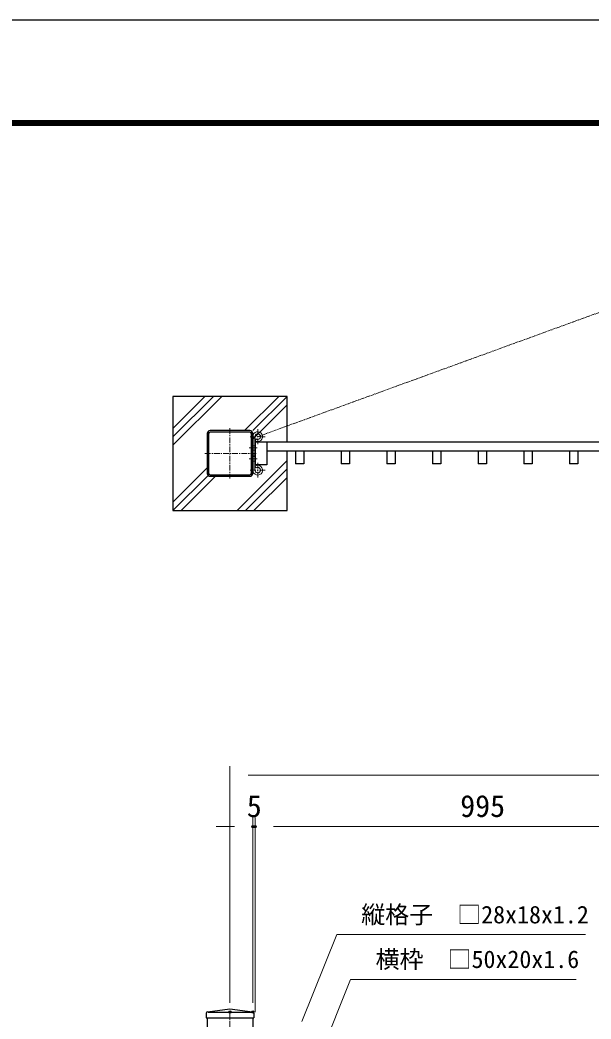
# Model space of a CAD drawing. Units: millimetres, scale not verified. Extents: x -4200 to 4200, y -2970 to 2970.
# Drawn here: x -429 to 821, y 782 to 2970 of the extents above; entities that cross this region are included whole.
import ezdxf
from ezdxf.enums import TextEntityAlignment as Align

# ---------------------------------------------------------------- set-up
doc = ezdxf.new("R2010")
doc.units = ezdxf.units.MM
doc.header["$LTSCALE"] = 10
doc.header["$PDMODE"] = 32
doc.header["$PDSIZE"] = 5
doc.linetypes.add('USER1', pattern=[2, 1.25, -0.25, 0.25, -0.25])
doc.linetypes.add('USER3', pattern=[1.25, 0.625, -0.125, 0.125, -0.125, 0.125, -0.125])
for name, color, linetype, lineweight in [('0-1_D-TTL', 7, 'Continuous', 25), ('0-2_D-STR-DIM', 7, 'Continuous', 13), ('0-5_D-STR1', 1, 'Continuous', 25), ('0-7_D-STR4', 7, 'Continuous', 25), ('0-8_D-STR3', 3, 'Continuous', 13), ('0-9_D-BMK', 2, 'USER1', 13), ('0-A_D-DCR-HCH', 7, 'Continuous', 13), ('0-B_D-STR-TXT', 7, 'Continuous', 13)]:
    doc.layers.add(name, color=color, linetype=linetype, lineweight=lineweight)
doc.layers.add('0-4_DEFPOINTS', color=7, linetype='Continuous')
doc.styles.add('ＭＳ ゴシック', font='')
doc.styles.get('ＭＳ ゴシック').set_extended_font_data('MS Gothic')

msp = doc.modelspace()

# ---------------------------------------------------------------- linework, layer by layer
at = {"layer": '0-1_D-TTL', "color": 2}
msp.add_lwpolyline([(-4199.68, 2970.23), (4200.32, 2970.23), (4200.32, -2969.77), (-4199.68, -2969.77)], close=True, dxfattribs=at)
at = {"layer": '0-1_D-TTL'}
for points in [[(-3929.68, 2750.23), (3930.32, 2750.23), (3930.32, -2749.77), (-3929.68, -2749.77)], [(-3927.18, 2747.73), (3927.82, 2747.73), (3927.82, -2747.27), (-3927.18, -2747.27)], [(-3924.68, 2745.23), (3925.32, 2745.23), (3925.32, -2744.77), (-3924.68, -2744.77)], [(-3922.18, 2742.73), (3922.82, 2742.73), (3922.82, -2742.27), (-3922.18, -2742.27)], [(-3919.68, 2740.23), (3920.32, 2740.23), (3920.32, -2739.77), (-3919.68, -2739.77)]]:
    msp.add_lwpolyline(points, close=True, dxfattribs=at)
at = {"layer": '0-2_D-STR-DIM'}
for p, q in [((30.33, 817.64), (30.33, 1336.33)), ((70.33, 1316.33), (2100.33, 1316.33)), ((40.33, 1203.65), (0.33, 1203.65)), ((80.33, 817.64), (80.33, 1223.65)), ((85.33, 1203.65), (80.33, 1203.65)), ((85.33, 797.64), (85.33, 1223.65)), ((85.33, 797.64), (85.33, 1223.65)), ((1040.33, 1203.65), (125.33, 1203.65)), ((125.33, 1203.65), (165.33, 1203.65))]:
    msp.add_line(p, q, dxfattribs=at)
at = {"layer": '0-4_DEFPOINTS'}
for p in [(80.33, 1203.65), (85.33, 1203.65), (30.33, 797.64), (80.33, 797.64)]:
    msp.add_point(p, dxfattribs=at)
at = {"layer": '0-5_D-STR1'}
for p, q in [((-19.67, 2064.59), (-19.67, 1977.39)), ((-16.47, 2064.59), (-16.47, 1977.39)), ((73.93, 2070.99), (-13.27, 2070.99)), ((73.93, 2067.79), (-13.27, 2067.79)), ((77.13, 1977.39), (77.13, 2064.59)), ((80.33, 2064.59), (80.33, 1984.29)), ((80.33, 1977.39), (80.33, 2064.59)), ((1054.33, 2045.99), (85.33, 2045.99)), ((85.33, 2045.99), (85.33, 1995.99)), ((111.33, 2045.99), (111.33, 1995.99)), ((1054.33, 2025.99), (111.33, 2025.99)), ((173.83, 2025.99), (173.83, 1997.99)), ((191.83, 2025.99), (191.83, 1997.99)), ((273.83, 2025.99), (273.83, 1997.99)), ((291.83, 2025.99), (291.83, 1997.99)), ((373.83, 2025.99), (373.83, 1997.99)), ((391.83, 2025.99), (391.83, 1997.99)), ((473.83, 2025.99), (473.83, 1997.99)), ((491.83, 2025.99), (491.83, 1997.99)), ((573.83, 2025.99), (573.83, 1997.99)), ((591.83, 2025.99), (591.83, 1997.99)), ((673.83, 2025.99), (673.83, 1997.99)), ((691.83, 2025.99), (691.83, 1997.99)), ((773.83, 2025.99), (773.83, 1997.99)), ((791.83, 2025.99), (791.83, 1997.99)), ((111.33, 1995.99), (85.33, 1995.99)), ((191.83, 1997.99), (173.83, 1997.99)), ((291.83, 1997.99), (273.83, 1997.99)), ((391.83, 1997.99), (373.83, 1997.99)), ((491.83, 1997.99), (473.83, 1997.99)), ((591.83, 1997.99), (573.83, 1997.99)), ((691.83, 1997.99), (673.83, 1997.99)), ((791.83, 1997.99), (773.83, 1997.99)), ((-13.27, 1974.19), (73.93, 1974.19)), ((-13.27, 1970.99), (73.93, 1970.99)), ((-21.67, 794.85), (-21.67, 784.64)), ((-18.89, 798.02), (30.33, 804.64)), ((-17.67, 797.64), (78.33, 797.64)), ((30.33, 804.64), (79.56, 798.02)), ((82.33, 794.85), (82.33, 784.64)), ((-21.67, 784.64), (82.33, 784.64)), ((-19.67, 784.64), (-19.67, -772.36)), ((80.33, 784.64), (80.33, -772.36))]:
    msp.add_line(p, q, dxfattribs=at)
for centre, radius, start, end in [((-13.27, 2064.59), 6.4, 90, 180), ((-13.27, 2064.59), 3.2, 90, 180), ((73.93, 2064.59), 6.4, 0, 90), ((73.93, 2064.59), 3.2, 0, 90), ((-13.27, 1977.39), 6.4, 180, 270), ((-13.27, 1977.39), 3.2, 180, 270), ((73.93, 1977.39), 6.4, 270, 0), ((73.93, 1977.39), 3.2, 270, 0), ((-18.47, 794.85), 3.2, 97.6668, 180), ((79.13, 794.85), 3.2, 0, 82.3332)]:
    msp.add_arc(centre, radius, start, end, dxfattribs=at)
at = {"layer": '0-7_D-STR4'}
for p, q in [((155.33, 2045.99), (155.33, 2145.99)), ((155.33, 1895.99), (155.33, 2025.99)), ((-94.67, 1895.99), (155.33, 1895.99))]:
    msp.add_line(p, q, dxfattribs=at)
msp.add_lwpolyline([(155.33, 2145.99), (-94.67, 2145.99), (-94.67, 1895.99)], dxfattribs=at)
at = {"layer": '0-8_D-STR3'}
for p, q in [((84.83, 2057.69), (84.83, 1984.29)), ((80.33, 2037.99), (84.83, 2037.99)), ((84.83, 2048.97), (87.44, 2052.64)), ((80.33, 2027.99), (84.83, 2027.99)), ((80.33, 2017.24), (84.83, 2017.24)), ((80.33, 2013.99), (84.83, 2013.99)), ((80.33, 2003.99), (84.83, 2003.99)), ((84.83, 1993.01), (87.44, 1989.34))]:
    msp.add_line(p, q, dxfattribs=at)
for centre, radius, start, end in [((91.03, 2057.69), 10.7, 234.58889, 180), ((91.03, 2057.69), 6.2, 234.58889, 180), ((91.03, 1984.29), 10.7, 180, 125.41111), ((91.03, 1984.29), 6.2, 180, 125.41111)]:
    msp.add_arc(centre, radius, start, end, dxfattribs=at)
at = {"layer": '0-9_D-BMK', "linetype": 'USER3'}
msp.add_line((91.03, 2057.69), (1030.58, 2399.66), dxfattribs=at)
at = {"layer": '0-9_D-BMK'}
for p, q in [((30.33, 2075.99), (30.33, 1965.99)), ((74.77, 2057.69), (107.3, 2057.69)), ((91.03, 2073.95), (91.03, 2041.43)), ((-24.67, 2020.99), (89.83, 2020.99)), ((72.13, 2032.99), (89.83, 2032.99)), ((72.13, 2008.99), (89.83, 2008.99)), ((91.03, 1968.03), (91.03, 2000.55)), ((74.77, 1984.29), (107.3, 1984.29)), ((30.33, 797.64), (30.33, -785.36))]:
    msp.add_line(p, q, dxfattribs=at)
at = {"layer": '0-A_D-DCR-HCH'}
for p, q in [((-94.67, 2038.97), (12.35, 2145.99)), ((-94.67, 2057.35), (-6.03, 2145.99)), ((-94.67, 2075.74), (-24.42, 2145.99)), ((61.95, 2070.99), (136.95, 2145.99)), ((80.33, 2070.99), (155.33, 2145.99)), ((80.33, 2052.6), (155.33, 2127.6)), ((46, 1895.99), (155.33, 2005.32)), ((-94.67, 1895.99), (-17.79, 1972.86)), ((-94.22, 1914.82), (-19.67, 1989.37)), ((-76.28, 1895.99), (-1.28, 1970.99)), ((64.38, 1895.99), (155.33, 1986.94)), ((82.77, 1895.99), (155.33, 1968.55))]:
    msp.add_line(p, q, dxfattribs=at)
at = {"layer": '0-B_D-STR-TXT'}
for points in [[(808.64, 967.23), (264.11, 967.23), (187.8, 777.29)], [(788.05, 869.24), (294.49, 869.24), (228.93, 706.06)]]:
    msp.add_lwpolyline(points, dxfattribs=at)

# ---------------------------------------------------------------- texts
at = {"layer": '0-2_D-STR-DIM', "style": 'ＭＳ ゴシック'}
for s, p in [('5', (67.11, 1210.1)), ('995', (534.36, 1210.4))]:
    msp.add_text(s, height=48.09, dxfattribs=at).set_placement(p, align=Align.BOTTOM_LEFT)
at = {"layer": '0-B_D-STR-TXT', "style": 'ＭＳ ゴシック'}
for s, p in [('縦格子\u3000□28x18x1.2', (317.68, 980.3)), ('横枠\u3000□50x20x1.6', (349.07, 882.51))]:
    msp.add_text(s, height=38.49, dxfattribs=at).set_placement(p, align=Align.BOTTOM_LEFT)

doc.saveas('drawing.dxf')
